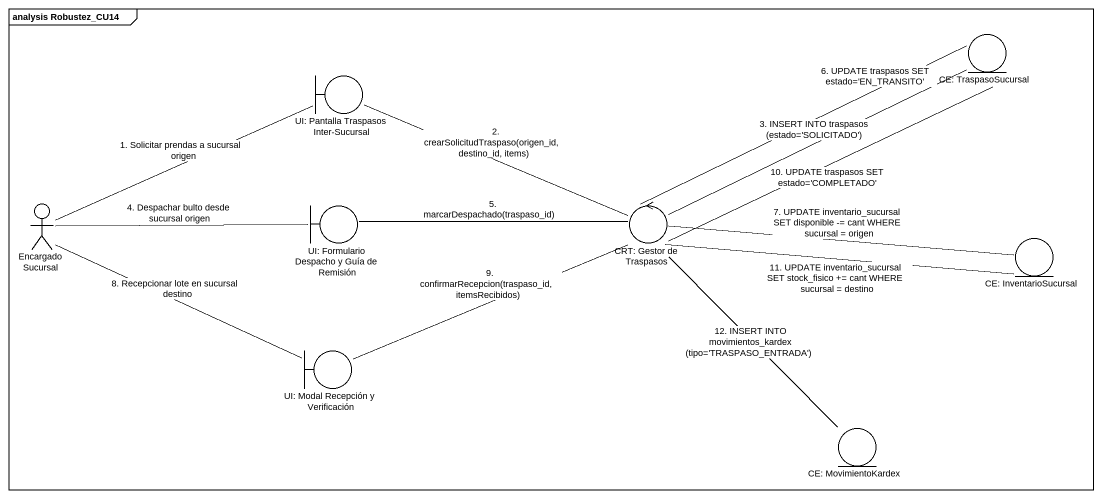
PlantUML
@startuml
mainframe analysis Robustez_CU14
entity "CE: TraspasoSucursal" as CE_TraspasoSucursal
boundary "UI: Pantalla Traspasos Inter-Sucursal" as UI_Pantalla_Traspasos_Inter
actor "Encargado Sucursal" as Encargado_Sucursal
boundary "UI: Formulario Despacho y Guía de Remisión" as UI_Formulario_Despacho_y
control "CRT: Gestor de Traspasos" as CRT_Gestor_de_Traspasos
entity "CE: InventarioSucursal" as CE_InventarioSucursal
boundary "UI: Modal Recepción y Verificación" as UI_Modal_Recepción_y
entity "CE: MovimientoKardex" as CE_MovimientoKardex
UI_Pantalla_Traspasos_Inter -right- CRT_Gestor_de_Traspasos : 2. crearSolicitudTraspaso(origen_id, destino_id, items)
Encargado_Sucursal -right- UI_Pantalla_Traspasos_Inter : 1. Solicitar prendas a sucursal origen
Encargado_Sucursal -right- UI_Formulario_Despacho_y : 4. Despachar bulto desde sucursal origen
Encargado_Sucursal -right- UI_Modal_Recepción_y : 8. Recepcionar lote en sucursal destino
UI_Formulario_Despacho_y -right- CRT_Gestor_de_Traspasos : 5. marcarDespachado(traspaso_id)
CRT_Gestor_de_Traspasos -right- CE_TraspasoSucursal : 3. INSERT INTO traspasos (estado='SOLICITADO')
CRT_Gestor_de_Traspasos -right- CE_TraspasoSucursal : 6. UPDATE traspasos SET estado='EN_TRANSITO'
CRT_Gestor_de_Traspasos -right- CE_TraspasoSucursal : 10. UPDATE traspasos SET estado='COMPLETADO'
CRT_Gestor_de_Traspasos -right- CE_InventarioSucursal : 7. UPDATE inventario_sucursal SET disponible -= cant WHERE sucursal = origen
CRT_Gestor_de_Traspasos -right- CE_InventarioSucursal : 11. UPDATE inventario_sucursal SET stock_fisico += cant WHERE sucursal = destino
CRT_Gestor_de_Traspasos -- CE_MovimientoKardex : 12. INSERT INTO movimientos_kardex (tipo='TRASPASO_ENTRADA')
UI_Modal_Recepción_y -right- CRT_Gestor_de_Traspasos : 9. confirmarRecepcion(traspaso_id, itemsRecibidos)
@enduml
